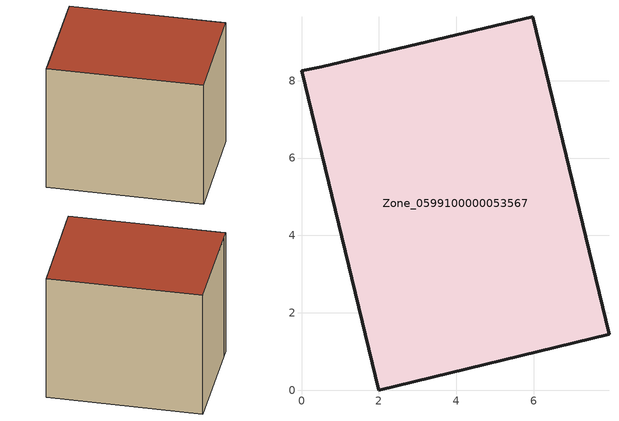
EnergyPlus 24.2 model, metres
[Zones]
Zone_0599100000053567
 floor ground (C_G): 7.95,1.44 2,0 0,8.26 0.52,8.36 5.98,9.65 z0
 wall outside (C_F): 2,0 7.95,1.44 5.98,9.65 0.52,8.36 0,8.26 2,0 z0:7.5
 roof outside (C_R): 5.98,9.65 0.52,8.36 0,8.26 2,0 7.95,1.44 z7.5
[BUILDING]
Pand.0599100000053567: North Axis=0; Terrain=City; Loads Convergence Tolerance Value=0.04; Temperature Convergence Tolerance Value=0.4; Solar Distribution=FullExterior; Maximum Number of Warmup Days=25; Minimum Number of Warmup Days=1
[Site:Location]
Rotterdam.The.Hague.AP_ZH_NLD Design_Conditions: Latitude=51.96; Longitude=4.45; Time Zone=1; Elevation=-4.5
[SITE:GROUNDTEMPERATURE:BUILDINGSURFACE]
18, 18, 18, 18, 18, 18, 18, 18, 18, 18, 18, 18
[MATERIAL] Thermal Absorptance=0.9; Solar Absorptance=0.7; Visible Absorptance=0.7
Name | Roughness | Thickness | Conductivity | Density | Specific Heat
G.TC.1965-1974 | MediumSmooth | 0.15 | 0.882353 | 540 | 1210
F.TC.1965-1974 | Rough | 0.3 | 0.697674 | 1920 | 840
R.TC.1965-1974 | MediumRough | 0.2 | 0.232558 | 1500 | 1000
[CONSTRUCTION]
C_G: G.TC.1965-1974
C_F: F.TC.1965-1974
C_R: R.TC.1965-1974
[ZONE]
Zone_0599100000053567: Type=1; Multiplier=1; Ceiling Height=Autocalculate; Volume=Autocalculate; Floor Area=autocalculate; Part of Total Floor Area=Yes
[ZONEINFILTRATION:DESIGNFLOWRATE]
Infil_Zone_0599100000053567: Zone or ZoneList or Space or SpaceList=Zone_0599100000053567; Schedule=AlwaysOn; Design Flow Rate Calculation Method=Flow/Area; Flow Rate per Floor Area=0.003; Constant Term Coefficient=1; Temperature Term Coefficient=0; Velocity Term Coefficient=0; Velocity Squared Term Coefficient=0
[HVACTEMPLATE:ZONE:IDEALLOADSAIRSYSTEM]
Zone_0599100000053567: Maximum Heating Supply Air Temperature=50; Minimum Cooling Supply Air Temperature=13; Maximum Heating Supply Air Humidity Ratio=0.0156; Minimum Cooling Supply Air Humidity Ratio=0.0077; Heating Limit=NoLimit; Cooling Limit=NoLimit; Dehumidification Control Type=ConstantSensibleHeatRatio; Cooling Sensible Heat Ratio=0.7; Dehumidification Setpoint=60; Humidification Control Type=None; Humidification Setpoint=30; Outdoor Air Method=None; Outdoor Air Flow Rate per Person=0.00944; Outdoor Air Flow Rate per Zone Floor Area=0; Outdoor Air Flow Rate per Zone=0; Demand Controlled Ventilation Type=None; Outdoor Air Economizer Type=NoEconomizer; Heat Recovery Type=None; Sensible Heat Recovery Effectiveness=0.7; Latent Heat Recovery Effectiveness=0.65
[ZONECONTROL:THERMOSTAT]
ThermostatControl_Zone_0599100000053567: Zone or ZoneList=Zone_0599100000053567; Control Type Schedule=DualSetpointControlType; Control 1=Thermostat_Zone_0599100000053567; Temperature Difference Between Cutout And Setpoint=0
[THERMOSTATSETPOINT:DUALSETPOINT]
Thermostat_Zone_0599100000053567: Heating Setpoint Temperature Schedule=HeatingSetpoint_Zone_0599100000053567; Cooling Setpoint Temperature Schedule=CoolingSetpoint_Zone_0599100000053567
[SCHEDULE:COMPACT]
HeatingSetpoint_Zone_0599100000053567: Through: 12/31, For: AllDays, Until: 24:00, 21
CoolingSetpoint_Zone_0599100000053567: Through: 12/31, For: AllDays, Until: 24:00, 24
DualSetpointControlType: Through: 12/31, For: AllDays, Until: 24:00, 4
AlwaysOn: Through: 12/31, For: AllDays, Until: 24:00, 1
